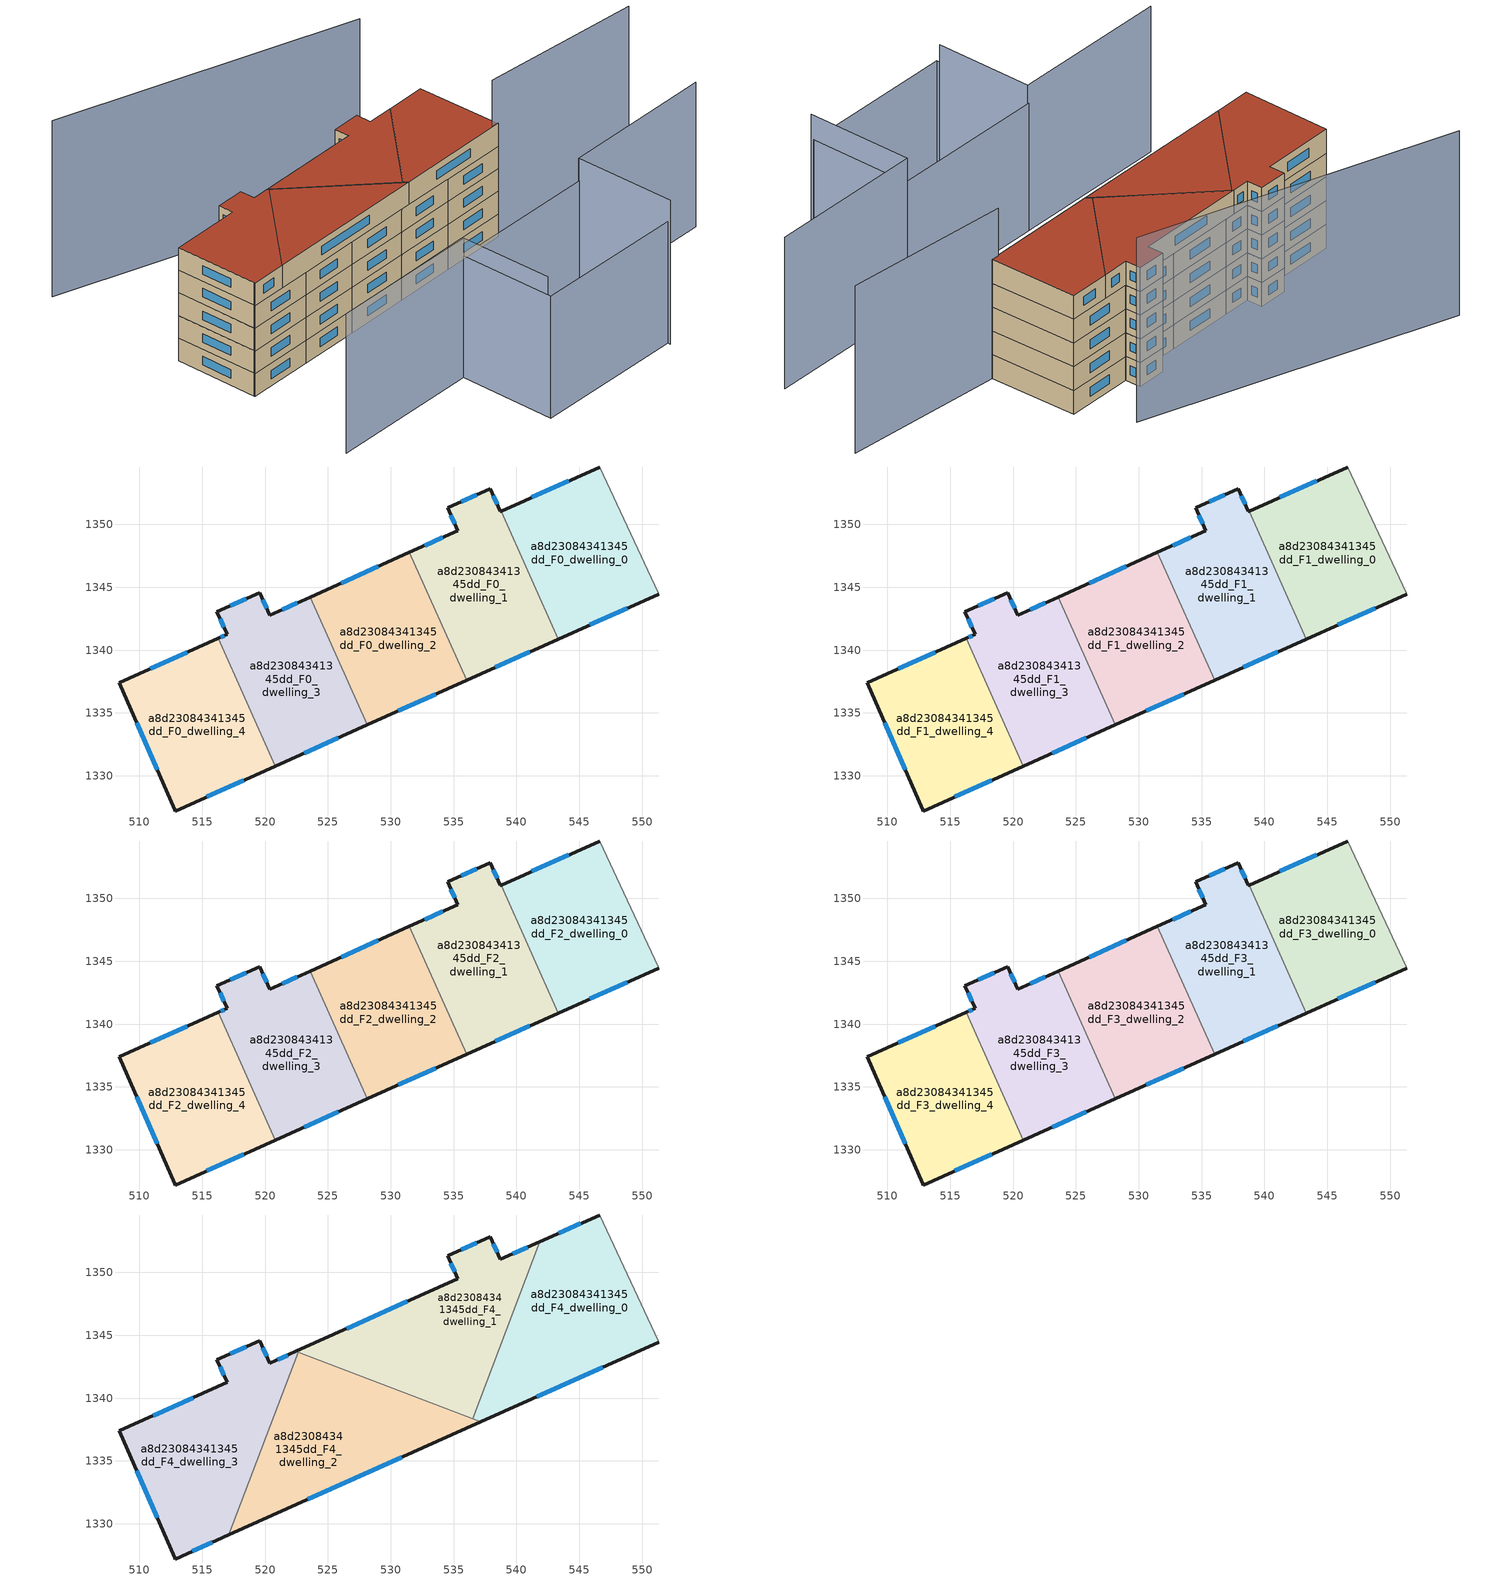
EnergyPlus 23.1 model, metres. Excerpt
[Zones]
a8d23084341345dd_F0_dwelling_0
 floor ground (EU_floor_Construction): 546.61,1354.57 551.27,1344.56 551.31,1344.46 543.35,1340.88 538.79,1351.06 z0
 wall outside (EU_wall_Construction): 546.61,1354.57 538.79,1351.06 / 543.35,1340.88 551.31,1344.46 z0:3
 wall adiabatic (EU_wall_Construction): 551.31,1344.46 551.27,1344.56 546.61,1354.57 z0:3
 wall to a8d23084341345dd_F0_dwelling_1 (EU_wall_Construction): 538.79,1351.06 543.35,1340.88 z0:3
 window (EU_Window_Construction): 544.16,1353.47 541.24,1352.16 / 545.85,1342 548.82,1343.34 z0.94:2.06
a8d23084341345dd_F0_dwelling_1
 floor ground (EU_floor_Construction): 538.79,1351.06 543.35,1340.88 536.05,1337.61 531.49,1347.78 535.34,1349.51 534.53,1351.31 537.93,1352.84 538.74,1351.04 z0
 wall outside (EU_wall_Construction): 538.79,1351.06 538.74,1351.04 537.93,1352.84 534.53,1351.31 535.34,1349.51 531.49,1347.78 / 536.05,1337.61 543.35,1340.88 z0:3
 wall to a8d23084341345dd_F0_dwelling_2 (EU_wall_Construction): 531.49,1347.78 536.05,1337.61 z0:3
 window (EU_Window_Construction): 534.79,1350.75 535.09,1350.07 / 536.86,1352.36 535.6,1351.79 / 538.48,1351.6 538.18,1352.28 / 538.34,1338.63 541.06,1339.86 / 534.14,1348.96 532.7,1348.32 z0.94:2.06
a8d23084341345dd_F0_dwelling_2
 floor ground (EU_floor_Construction): 531.49,1347.78 536.05,1337.61 528.14,1334.06 523.58,1344.22 z0
 wall outside (EU_wall_Construction): 528.14,1334.06 536.05,1337.61 / 531.49,1347.78 523.58,1344.22 z0:3
 wall to a8d23084341345dd_F0_dwelling_3 (EU_wall_Construction): 523.58,1344.22 528.14,1334.06 z0:3
 window (EU_Window_Construction): 530.62,1335.17 533.57,1336.5 / 529.01,1346.66 526.06,1345.34 z0.94:2.06
a8d23084341345dd_F0_dwelling_3
 floor ground (EU_floor_Construction): 523.58,1344.22 528.14,1334.06 520.83,1330.78 516.27,1340.93 516.98,1341.25 516.17,1343.05 519.56,1344.58 520.37,1342.78 z0
 wall outside (EU_wall_Construction): 523.58,1344.22 520.37,1342.78 519.56,1344.58 516.17,1343.05 516.98,1341.25 516.27,1340.93 / 520.83,1330.78 528.14,1334.06 z0:3
 wall to a8d23084341345dd_F0_dwelling_4 (EU_wall_Construction): 516.27,1340.93 520.83,1330.78 z0:3
 window (EU_Window_Construction): 516.42,1342.49 516.73,1341.82 / 518.5,1344.1 517.23,1343.53 / 520.12,1343.34 519.82,1344.02 / 522.58,1343.77 521.38,1343.23 / 523.12,1331.81 525.85,1333.03 / 516.76,1341.15 516.49,1341.03 z0.94:2.06
a8d23084341345dd_F0_dwelling_4
 floor ground (EU_floor_Construction): 516.27,1340.93 520.83,1330.78 512.85,1327.2 512.8,1327.3 508.42,1337.4 z0
 wall outside (EU_wall_Construction): 516.27,1340.93 508.42,1337.4 512.8,1327.3 512.85,1327.2 520.83,1330.78 z0:3
 window (EU_Window_Construction): 513.81,1339.83 510.88,1338.51 / 515.35,1328.32 518.33,1329.66 / 509.79,1334.23 511.43,1330.47 z0.94:2.06
a8d23084341345dd_F1_dwelling_0
 floor to a8d23084341345dd_F0_dwelling_0 (EU_floor_Construction): 546.61,1354.57 551.27,1344.56 551.31,1344.46 543.35,1340.88 538.79,1351.06 z3
 wall outside (EU_wall_Construction): 546.61,1354.57 538.79,1351.06 / 543.35,1340.88 551.31,1344.46 z3:6
 wall adiabatic (EU_wall_Construction): 551.31,1344.46 551.27,1344.56 546.61,1354.57 z3:6
 wall to a8d23084341345dd_F1_dwelling_1 (EU_wall_Construction): 538.79,1351.06 543.35,1340.88 z3:6
 window (EU_Window_Construction): 544.16,1353.47 541.24,1352.16 / 545.85,1342 548.82,1343.34 z3.94:5.06
a8d23084341345dd_F1_dwelling_1
 floor to a8d23084341345dd_F0_dwelling_1 (EU_floor_Construction): 538.79,1351.06 543.35,1340.88 536.05,1337.61 531.49,1347.78 535.34,1349.51 534.53,1351.31 537.93,1352.84 538.74,1351.04 z3
 wall outside (EU_wall_Construction): 538.79,1351.06 538.74,1351.04 537.93,1352.84 534.53,1351.31 535.34,1349.51 531.49,1347.78 / 536.05,1337.61 543.35,1340.88 z3:6
 wall to a8d23084341345dd_F1_dwelling_2 (EU_wall_Construction): 531.49,1347.78 536.05,1337.61 z3:6
 window (EU_Window_Construction): 534.79,1350.75 535.09,1350.07 / 536.86,1352.36 535.6,1351.79 / 538.48,1351.6 538.18,1352.28 / 538.34,1338.63 541.06,1339.86 / 534.14,1348.96 532.7,1348.32 z3.94:5.06
a8d23084341345dd_F1_dwelling_2
 floor to a8d23084341345dd_F0_dwelling_2 (EU_floor_Construction): 531.49,1347.78 536.05,1337.61 528.14,1334.06 523.58,1344.22 z3
 wall outside (EU_wall_Construction): 528.14,1334.06 536.05,1337.61 / 531.49,1347.78 523.58,1344.22 z3:6
 wall to a8d23084341345dd_F1_dwelling_3 (EU_wall_Construction): 523.58,1344.22 528.14,1334.06 z3:6
 window (EU_Window_Construction): 530.62,1335.17 533.57,1336.5 / 529.01,1346.66 526.06,1345.34 z3.94:5.06
a8d23084341345dd_F1_dwelling_3
 floor to a8d23084341345dd_F0_dwelling_3 (EU_floor_Construction): 523.58,1344.22 528.14,1334.06 520.83,1330.78 516.27,1340.93 516.98,1341.25 516.17,1343.05 519.56,1344.58 520.37,1342.78 z3
 wall outside (EU_wall_Construction): 523.58,1344.22 520.37,1342.78 519.56,1344.58 516.17,1343.05 516.98,1341.25 516.27,1340.93 / 520.83,1330.78 528.14,1334.06 z3:6
 wall to a8d23084341345dd_F1_dwelling_4 (EU_wall_Construction): 516.27,1340.93 520.83,1330.78 z3:6
 window (EU_Window_Construction): 516.42,1342.49 516.73,1341.82 / 518.5,1344.1 517.23,1343.53 / 520.12,1343.34 519.82,1344.02 / 522.58,1343.77 521.38,1343.23 / 523.12,1331.81 525.85,1333.03 / 516.76,1341.15 516.49,1341.03 z3.94:5.06
a8d23084341345dd_F1_dwelling_4
 floor to a8d23084341345dd_F0_dwelling_4 (EU_floor_Construction): 516.27,1340.93 520.83,1330.78 512.85,1327.2 512.8,1327.3 508.42,1337.4 z3
 wall outside (EU_wall_Construction): 516.27,1340.93 508.42,1337.4 512.8,1327.3 512.85,1327.2 520.83,1330.78 z3:6
 window (EU_Window_Construction): 513.81,1339.83 510.88,1338.51 / 515.35,1328.32 518.33,1329.66 / 509.79,1334.23 511.43,1330.47 z3.94:5.06
a8d23084341345dd_F2_dwelling_0
 floor to a8d23084341345dd_F1_dwelling_0 (EU_floor_Construction): 546.61,1354.57 551.27,1344.56 551.31,1344.46 543.35,1340.88 538.79,1351.06 z6
 wall outside (EU_wall_Construction): 546.61,1354.57 538.79,1351.06 / 543.35,1340.88 551.31,1344.46 z6:9
 wall adiabatic (EU_wall_Construction): 551.31,1344.46 551.27,1344.56 546.61,1354.57 z6:9
 wall to a8d23084341345dd_F2_dwelling_1 (EU_wall_Construction): 538.79,1351.06 543.35,1340.88 z6:9
 window (EU_Window_Construction): 544.16,1353.47 541.24,1352.16 / 545.85,1342 548.82,1343.34 z6.94:8.06
a8d23084341345dd_F2_dwelling_1
 floor to a8d23084341345dd_F1_dwelling_1 (EU_floor_Construction): 538.79,1351.06 543.35,1340.88 536.05,1337.61 531.49,1347.78 535.34,1349.51 534.53,1351.31 537.93,1352.84 538.74,1351.04 z6
 wall outside (EU_wall_Construction): 538.79,1351.06 538.74,1351.04 537.93,1352.84 534.53,1351.31 535.34,1349.51 531.49,1347.78 / 536.05,1337.61 543.35,1340.88 z6:9
 wall to a8d23084341345dd_F2_dwelling_2 (EU_wall_Construction): 531.49,1347.78 536.05,1337.61 z6:9
 window (EU_Window_Construction): 534.79,1350.75 535.09,1350.07 / 536.86,1352.36 535.6,1351.79 / 538.48,1351.6 538.18,1352.28 / 538.34,1338.63 541.06,1339.86 / 534.14,1348.96 532.7,1348.32 z6.94:8.06
a8d23084341345dd_F2_dwelling_2
 floor to a8d23084341345dd_F1_dwelling_2 (EU_floor_Construction): 531.49,1347.78 536.05,1337.61 528.14,1334.06 523.58,1344.22 z6
 wall outside (EU_wall_Construction): 528.14,1334.06 536.05,1337.61 / 531.49,1347.78 523.58,1344.22 z6:9
 wall to a8d23084341345dd_F2_dwelling_3 (EU_wall_Construction): 523.58,1344.22 528.14,1334.06 z6:9
 window (EU_Window_Construction): 530.62,1335.17 533.57,1336.5 / 529.01,1346.66 526.06,1345.34 z6.94:8.06
a8d23084341345dd_F2_dwelling_3
 floor to a8d23084341345dd_F1_dwelling_3 (EU_floor_Construction): 523.58,1344.22 528.14,1334.06 520.83,1330.78 516.27,1340.93 516.98,1341.25 516.17,1343.05 519.56,1344.58 520.37,1342.78 z6
 wall outside (EU_wall_Construction): 523.58,1344.22 520.37,1342.78 519.56,1344.58 516.17,1343.05 516.98,1341.25 516.27,1340.93 / 520.83,1330.78 528.14,1334.06 z6:9
 wall to a8d23084341345dd_F2_dwelling_4 (EU_wall_Construction): 516.27,1340.93 520.83,1330.78 z6:9
 window (EU_Window_Construction): 516.42,1342.49 516.73,1341.82 / 518.5,1344.1 517.23,1343.53 / 520.12,1343.34 519.82,1344.02 / 522.58,1343.77 521.38,1343.23 / 523.12,1331.81 525.85,1333.03 / 516.76,1341.15 516.49,1341.03 z6.94:8.06
a8d23084341345dd_F2_dwelling_4
 floor to a8d23084341345dd_F1_dwelling_4 (EU_floor_Construction): 516.27,1340.93 520.83,1330.78 512.85,1327.2 512.8,1327.3 508.42,1337.4 z6
 wall outside (EU_wall_Construction): 516.27,1340.93 508.42,1337.4 512.8,1327.3 512.85,1327.2 520.83,1330.78 z6:9
 window (EU_Window_Construction): 513.81,1339.83 510.88,1338.51 / 515.35,1328.32 518.33,1329.66 / 509.79,1334.23 511.43,1330.47 z6.94:8.06
a8d23084341345dd_F3_dwelling_0
 floor to a8d23084341345dd_F2_dwelling_0 (EU_floor_Construction): 546.61,1354.57 551.27,1344.56 551.31,1344.46 543.35,1340.88 538.79,1351.06 z9
 wall outside (EU_wall_Construction): 546.61,1354.57 538.79,1351.06 / 543.35,1340.88 551.31,1344.46 z9:12
 wall adiabatic (EU_wall_Construction): 551.31,1344.46 551.27,1344.56 546.61,1354.57 z9:12
 wall to a8d23084341345dd_F3_dwelling_1 (EU_wall_Construction): 538.79,1351.06 543.35,1340.88 z9:12
 window (EU_Window_Construction): 544.16,1353.47 541.24,1352.16 / 545.85,1342 548.82,1343.34 z9.94:11.06
a8d23084341345dd_F3_dwelling_1
 floor to a8d23084341345dd_F2_dwelling_1 (EU_floor_Construction): 538.79,1351.06 543.35,1340.88 536.05,1337.61 531.49,1347.78 535.34,1349.51 534.53,1351.31 537.93,1352.84 538.74,1351.04 z9
 wall outside (EU_wall_Construction): 538.79,1351.06 538.74,1351.04 537.93,1352.84 534.53,1351.31 535.34,1349.51 531.49,1347.78 / 536.05,1337.61 543.35,1340.88 z9:12
 wall to a8d23084341345dd_F3_dwelling_2 (EU_wall_Construction): 531.49,1347.78 536.05,1337.61 z9:12
 window (EU_Window_Construction): 534.79,1350.75 535.09,1350.07 / 536.86,1352.36 535.6,1351.79 / 538.48,1351.6 538.18,1352.28 / 538.34,1338.63 541.06,1339.86 / 534.14,1348.96 532.7,1348.32 z9.94:11.06
a8d23084341345dd_F3_dwelling_2
 floor to a8d23084341345dd_F2_dwelling_2 (EU_floor_Construction): 531.49,1347.78 536.05,1337.61 528.14,1334.06 523.58,1344.22 z9
 wall outside (EU_wall_Construction): 528.14,1334.06 536.05,1337.61 / 531.49,1347.78 523.58,1344.22 z9:12
 wall to a8d23084341345dd_F3_dwelling_3 (EU_wall_Construction): 523.58,1344.22 528.14,1334.06 z9:12
 window (EU_Window_Construction): 530.62,1335.17 533.57,1336.5 / 529.01,1346.66 526.06,1345.34 z9.94:11.06
a8d23084341345dd_F3_dwelling_3
 floor to a8d23084341345dd_F2_dwelling_3 (EU_floor_Construction): 523.58,1344.22 528.14,1334.06 520.83,1330.78 516.27,1340.93 516.98,1341.25 516.17,1343.05 519.56,1344.58 520.37,1342.78 z9
 wall outside (EU_wall_Construction): 523.58,1344.22 520.37,1342.78 519.56,1344.58 516.17,1343.05 516.98,1341.25 516.27,1340.93 / 520.83,1330.78 528.14,1334.06 z9:12
 wall to a8d23084341345dd_F3_dwelling_4 (EU_wall_Construction): 516.27,1340.93 520.83,1330.78 z9:12
 window (EU_Window_Construction): 516.42,1342.49 516.73,1341.82 / 518.5,1344.1 517.23,1343.53 / 520.12,1343.34 519.82,1344.02 / 522.58,1343.77 521.38,1343.23 / 523.12,1331.81 525.85,1333.03 / 516.76,1341.15 516.49,1341.03 z9.94:11.06
a8d23084341345dd_F3_dwelling_4
 floor to a8d23084341345dd_F2_dwelling_4 (EU_floor_Construction): 516.27,1340.93 520.83,1330.78 512.85,1327.2 512.8,1327.3 508.42,1337.4 z9
 wall outside (EU_wall_Construction): 516.27,1340.93 508.42,1337.4 512.8,1327.3 512.85,1327.2 520.83,1330.78 z9:12
 window (EU_Window_Construction): 513.81,1339.83 510.88,1338.51 / 515.35,1328.32 518.33,1329.66 / 509.79,1334.23 511.43,1330.47 z9.94:11.06
a8d23084341345dd_F4_dwelling_0
 floor to a8d23084341345dd_F3_dwelling_0 (EU_floor_Construction): 546.61,1354.57 551.27,1344.56 551.31,1344.46 543.35,1340.88 540.17,1347.97 541.88,1352.45 z12
 floor to a8d23084341345dd_F3_dwelling_1 (EU_floor_Construction): 540.17,1347.97 543.35,1340.88 537.18,1338.11 536.52,1338.36 z12
 wall outside (EU_wall_Construction): 537.18,1338.11 551.31,1344.46 / 546.61,1354.57 541.88,1352.45 z12:15
 wall adiabatic (EU_wall_Construction): 551.31,1344.46 551.27,1344.56 546.61,1354.57 z12:15
 wall to a8d23084341345dd_F4_dwelling_1 (EU_wall_Construction): 541.88,1352.45 536.52,1338.36 z12:15
 wall to a8d23084341345dd_F4_dwelling_2 (EU_wall_Construction): 536.52,1338.36 537.18,1338.11 z12:15
 window (EU_Window_Construction): 541.61,1340.1 546.88,1342.47 / 545.13,1353.91 543.36,1353.11 z12.94:14.06
 roof outside (EU_roof_Construction): 551.31,1344.46 551.27,1344.56 546.61,1354.57 541.88,1352.45 536.52,1338.36 537.18,1338.11 z15
a8d23084341345dd_F4_dwelling_1
 floor to a8d23084341345dd_F3_dwelling_1 (EU_floor_Construction): 537.93,1352.84 538.74,1351.04 538.79,1351.06 540.17,1347.97 536.52,1338.36 535.54,1338.73 531.49,1347.77 535.34,1349.51 534.53,1351.31 z12
 floor to a8d23084341345dd_F3_dwelling_0 (EU_floor_Construction): 541.88,1352.45 540.17,1347.97 538.79,1351.06 z12
 floor to a8d23084341345dd_F3_dwelling_2 (EU_floor_Construction): 531.49,1347.77 535.54,1338.74 524.09,1343.1 523.58,1344.22 z12
 floor to a8d23084341345dd_F3_dwelling_3 (EU_floor_Construction): 523.58,1344.22 524.09,1343.1 522.46,1343.72 z12
 wall outside (EU_wall_Construction): 541.88,1352.45 538.74,1351.04 537.93,1352.84 534.53,1351.31 535.34,1349.51 522.46,1343.72 z12:15
 wall to a8d23084341345dd_F4_dwelling_3 (EU_wall_Construction): 522.46,1343.72 522.65,1343.64 z12:15
 wall to a8d23084341345dd_F4_dwelling_2 (EU_wall_Construction): 522.65,1343.64 536.52,1338.36 z12:15
 window (EU_Window_Construction): 534.79,1350.75 535.09,1350.07 / 536.86,1352.36 535.6,1351.79 / 538.48,1351.6 538.18,1352.28 / 540.89,1352.01 539.72,1351.48 / 531.3,1347.69 526.5,1345.53 z12.94:14.06
 roof outside (EU_roof_Construction): 536.52,1338.36 541.88,1352.45 538.74,1351.04 537.93,1352.84 534.53,1351.31 535.34,1349.51 522.46,1343.72 z15
a8d23084341345dd_F4_dwelling_2
 floor to a8d23084341345dd_F3_dwelling_2 (EU_floor_Construction): 535.54,1338.74 536.05,1337.61 528.14,1334.06 524.09,1343.1 z12
 floor to a8d23084341345dd_F3_dwelling_3 (EU_floor_Construction): 524.09,1343.1 528.14,1334.06 520.83,1330.78 519.17,1334.48 522.65,1343.64 z12
 floor to a8d23084341345dd_F3_dwelling_1 (EU_floor_Construction): 537.18,1338.11 536.05,1337.61 535.54,1338.73 z12
 floor to a8d23084341345dd_F3_dwelling_4 (EU_floor_Construction): 519.17,1334.48 520.83,1330.78 517.13,1329.12 z12
 wall outside (EU_wall_Construction): 517.13,1329.12 537.18,1338.11 z12:15
 wall to a8d23084341345dd_F4_dwelling_3 (EU_wall_Construction): 522.65,1343.64 517.13,1329.12 z12:15
 window (EU_Window_Construction): 523.41,1331.94 530.89,1335.29 z12.94:14.06
 roof outside (EU_roof_Construction): 537.18,1338.11 522.65,1343.64 517.13,1329.12 z15
a8d23084341345dd_F4_dwelling_3
 floor to a8d23084341345dd_F3_dwelling_3 (EU_floor_Construction): 522.46,1343.72 522.65,1343.64 519.17,1334.48 516.27,1340.93 516.98,1341.25 516.17,1343.05 519.56,1344.58 520.37,1342.78 z12
 floor to a8d23084341345dd_F3_dwelling_4 (EU_floor_Construction): 516.27,1340.93 519.17,1334.48 517.13,1329.12 512.85,1327.2 512.8,1327.3 508.42,1337.4 z12
 wall outside (EU_wall_Construction): 522.46,1343.72 520.37,1342.78 519.56,1344.58 516.17,1343.05 516.98,1341.25 508.42,1337.4 512.8,1327.3 512.85,1327.2 517.13,1329.12 z12:15
 window (EU_Window_Construction): 516.42,1342.49 516.73,1341.82 / 518.5,1344.1 517.23,1343.53 / 520.12,1343.34 519.82,1344.02 / 521.8,1343.42 521.03,1343.07 / 514.19,1327.8 515.79,1328.52 / 509.79,1334.23 511.43,1330.47 / 514.3,1340.04 511.1,1338.61 z12.94:14.06
 roof outside (EU_roof_Construction): 517.13,1329.12 522.65,1343.64 522.46,1343.72 520.37,1342.78 519.56,1344.58 516.17,1343.05 516.98,1341.25 508.42,1337.4 512.8,1327.3 512.85,1327.2 z15
shading: 516.86,1312.44 535.33,1320.52 / 535.33,1320.52 540.22,1309.34 z0:18.4; 558.75,1316.83 540.34,1308.82 / 540.34,1308.82 535.24,1320.54 / 535.24,1320.54 553.65,1328.55 / 553.65,1328.55 558.75,1316.83 z0:16.1; 570.67,1351.11 550.44,1344.22 z0:21.1; 541.29,1358.88 501.57,1355.28 z0:23.3; 558.83,1316.42 553.48,1328.55 / 553.48,1328.55 571.86,1336.65 z0:19.1
[Building]
EU S2 Campaign: North Axis=0; Terrain=City; Solar Distribution=FullExterior
[Site:Location]
Vienna: Latitude=48; Longitude=16.5; Time Zone=1; Elevation=183
[SizingPeriod:WeatherFileDays]
AnnualSizingPeriod: Begin Month=1; Begin Day of Month=1; End Month=12; End Day of Month=31; Day of Week for Start Day=Monday; Use Weather File Daylight Saving Period=No; Use Weather File Rain and Snow Indicators=No
[MATERIAL]
EU_InternalMass_Material: Roughness=MediumRough; Thickness=0.1; Conductivity=1; Density=1800; Specific Heat=900; Thermal Absorptance=0.9; Solar Absorptance=0.7; Visible Absorptance=0.7
[MATERIAL:NOMASS] Roughness=MediumRough; Thermal Absorptance=0.9; Solar Absorptance=0.7; Visible Absorptance=0.7
Name | Thermal Resistance
EU_wall_NoMass | 0.914258
EU_roof_NoMass | 0.954009
EU_floor_NoMass | 1.09711
[WINDOWMATERIAL:SIMPLEGLAZINGSYSTEM]
EU_Window_SimpleGlazing: UFactor=2.09642; Solar Heat Gain Coefficient=0.65; Visible Transmittance=0.65
[CONSTRUCTION]
EU_wall_Construction: EU_wall_NoMass
EU_roof_Construction: EU_roof_NoMass
EU_floor_Construction: EU_floor_NoMass
EU_Window_Construction: EU_Window_SimpleGlazing
EU_InternalMass_Construction: EU_InternalMass_Material
[ZONE] Type=1; Multiplier=1; Ceiling Height=autocalculate; Floor Area=autocalculate; Part of Total Floor Area=Yes
Name | Volume
a8d23084341345dd_F0_dwelling_0; a8d23084341345dd_F1_dwelling_0; a8d23084341345dd_F2_dwelling_0; a8d23084341345dd_F3_dwelling_0 | 289.707
a8d23084341345dd_F4_dwelling_0 | 362.099
a8d23084341345dd_F0_dwelling_1; a8d23084341345dd_F1_dwelling_1; a8d23084341345dd_F2_dwelling_1; a8d23084341345dd_F3_dwelling_1 | 289.698
a8d23084341345dd_F4_dwelling_1 | 362.142
a8d23084341345dd_F0_dwelling_2; a8d23084341345dd_F1_dwelling_2; a8d23084341345dd_F2_dwelling_2; a8d23084341345dd_F3_dwelling_2 | 289.719
a8d23084341345dd_F4_dwelling_2 | 362.12
a8d23084341345dd_F0_dwelling_3; a8d23084341345dd_F1_dwelling_3; a8d23084341345dd_F2_dwelling_3; a8d23084341345dd_F3_dwelling_3 | 289.735
a8d23084341345dd_F4_dwelling_3 | 362.135
a8d23084341345dd_F0_dwelling_4; a8d23084341345dd_F1_dwelling_4; a8d23084341345dd_F2_dwelling_4; a8d23084341345dd_F3_dwelling_4 | 289.69
[INTERNALMASS] Construction=EU_InternalMass_Construction
Name | Zone or ZoneList | Surface Area
a8d23084341345dd_F0_dwelling_0_EU_InternalMass | a8d23084341345dd_F0_dwelling_0 | 96.5695
a8d23084341345dd_F0_dwelling_1_EU_InternalMass | a8d23084341345dd_F0_dwelling_1 | 96.5662
a8d23084341345dd_F0_dwelling_2_EU_InternalMass | a8d23084341345dd_F0_dwelling_2 | 96.5728
a8d23084341345dd_F0_dwelling_3_EU_InternalMass | a8d23084341345dd_F0_dwelling_3 | 96.5781
a8d23084341345dd_F0_dwelling_4_EU_InternalMass | a8d23084341345dd_F0_dwelling_4 | 96.5636
a8d23084341345dd_F1_dwelling_0_EU_InternalMass | a8d23084341345dd_F1_dwelling_0 | 96.5695
a8d23084341345dd_F1_dwelling_1_EU_InternalMass | a8d23084341345dd_F1_dwelling_1 | 96.5662
a8d23084341345dd_F1_dwelling_2_EU_InternalMass | a8d23084341345dd_F1_dwelling_2 | 96.5728
a8d23084341345dd_F1_dwelling_3_EU_InternalMass | a8d23084341345dd_F1_dwelling_3 | 96.5781
a8d23084341345dd_F1_dwelling_4_EU_InternalMass | a8d23084341345dd_F1_dwelling_4 | 96.5636
a8d23084341345dd_F2_dwelling_0_EU_InternalMass | a8d23084341345dd_F2_dwelling_0 | 96.5695
a8d23084341345dd_F2_dwelling_1_EU_InternalMass | a8d23084341345dd_F2_dwelling_1 | 96.5662
a8d23084341345dd_F2_dwelling_2_EU_InternalMass | a8d23084341345dd_F2_dwelling_2 | 96.5728
a8d23084341345dd_F2_dwelling_3_EU_InternalMass | a8d23084341345dd_F2_dwelling_3 | 96.5781
a8d23084341345dd_F2_dwelling_4_EU_InternalMass | a8d23084341345dd_F2_dwelling_4 | 96.5636
a8d23084341345dd_F3_dwelling_0_EU_InternalMass | a8d23084341345dd_F3_dwelling_0 | 96.5695
a8d23084341345dd_F3_dwelling_1_EU_InternalMass | a8d23084341345dd_F3_dwelling_1 | 96.5662
a8d23084341345dd_F3_dwelling_2_EU_InternalMass | a8d23084341345dd_F3_dwelling_2 | 96.5728
a8d23084341345dd_F3_dwelling_3_EU_InternalMass | a8d23084341345dd_F3_dwelling_3 | 96.5781
a8d23084341345dd_F3_dwelling_4_EU_InternalMass | a8d23084341345dd_F3_dwelling_4 | 96.5636
a8d23084341345dd_F4_dwelling_0_EU_InternalMass | a8d23084341345dd_F4_dwelling_0 | 120.701
a8d23084341345dd_F4_dwelling_1_EU_InternalMass | a8d23084341345dd_F4_dwelling_1 | 120.714
a8d23084341345dd_F4_dwelling_2_EU_InternalMass | a8d23084341345dd_F4_dwelling_2 | 120.712
a8d23084341345dd_F4_dwelling_3_EU_InternalMass | a8d23084341345dd_F4_dwelling_3 | 120.713
[OTHEREQUIPMENT] Fuel Type=Electricity; Design Level Calculation Method=Watts/Area; Power per Zone Floor Area=1; Fraction Latent=0; Fraction Radiant=0; Fraction Lost=0; Carbon Dioxide Generation Rate=0; EndUse Subcategory=EU_Step8_InternalGains
Name | Zone or ZoneList or Space or SpaceList | Schedule
EU_Step8_InternalGain_a8d23084341345dd_F0_dwelling_0_f000 | a8d23084341345dd_F0_dwelling_0 | EU_Step8_GainSchedule_a8d23084341345dd_F0_dwelling_0_f000
EU_Step8_InternalGain_a8d23084341345dd_F0_dwelling_1_f000 | a8d23084341345dd_F0_dwelling_1 | EU_Step8_GainSchedule_a8d23084341345dd_F0_dwelling_1_f000
EU_Step8_InternalGain_a8d23084341345dd_F0_dwelling_2_f000 | a8d23084341345dd_F0_dwelling_2 | EU_Step8_GainSchedule_a8d23084341345dd_F0_dwelling_2_f000
EU_Step8_InternalGain_a8d23084341345dd_F0_dwelling_3_f000 | a8d23084341345dd_F0_dwelling_3 | EU_Step8_GainSchedule_a8d23084341345dd_F0_dwelling_3_f000
EU_Step8_InternalGain_a8d23084341345dd_F0_dwelling_4_f000 | a8d23084341345dd_F0_dwelling_4 | EU_Step8_GainSchedule_a8d23084341345dd_F0_dwelling_4_f000
EU_Step8_InternalGain_a8d23084341345dd_F1_dwelling_0_f000 | a8d23084341345dd_F1_dwelling_0 | EU_Step8_GainSchedule_a8d23084341345dd_F1_dwelling_0_f000
EU_Step8_InternalGain_a8d23084341345dd_F1_dwelling_1_f000 | a8d23084341345dd_F1_dwelling_1 | EU_Step8_GainSchedule_a8d23084341345dd_F1_dwelling_1_f000
EU_Step8_InternalGain_a8d23084341345dd_F1_dwelling_2_f000 | a8d23084341345dd_F1_dwelling_2 | EU_Step8_GainSchedule_a8d23084341345dd_F1_dwelling_2_f000
EU_Step8_InternalGain_a8d23084341345dd_F1_dwelling_3_f000 | a8d23084341345dd_F1_dwelling_3 | EU_Step8_GainSchedule_a8d23084341345dd_F1_dwelling_3_f000
EU_Step8_InternalGain_a8d23084341345dd_F1_dwelling_4_f000 | a8d23084341345dd_F1_dwelling_4 | EU_Step8_GainSchedule_a8d23084341345dd_F1_dwelling_4_f000
EU_Step8_InternalGain_a8d23084341345dd_F2_dwelling_0_f000 | a8d23084341345dd_F2_dwelling_0 | EU_Step8_GainSchedule_a8d23084341345dd_F2_dwelling_0_f000
EU_Step8_InternalGain_a8d23084341345dd_F2_dwelling_1_f000 | a8d23084341345dd_F2_dwelling_1 | EU_Step8_GainSchedule_a8d23084341345dd_F2_dwelling_1_f000
EU_Step8_InternalGain_a8d23084341345dd_F2_dwelling_2_f000 | a8d23084341345dd_F2_dwelling_2 | EU_Step8_GainSchedule_a8d23084341345dd_F2_dwelling_2_f000
EU_Step8_InternalGain_a8d23084341345dd_F2_dwelling_3_f000 | a8d23084341345dd_F2_dwelling_3 | EU_Step8_GainSchedule_a8d23084341345dd_F2_dwelling_3_f000
EU_Step8_InternalGain_a8d23084341345dd_F2_dwelling_4_f000 | a8d23084341345dd_F2_dwelling_4 | EU_Step8_GainSchedule_a8d23084341345dd_F2_dwelling_4_f000
EU_Step8_InternalGain_a8d23084341345dd_F3_dwelling_0_f000 | a8d23084341345dd_F3_dwelling_0 | EU_Step8_GainSchedule_a8d23084341345dd_F3_dwelling_0_f000
EU_Step8_InternalGain_a8d23084341345dd_F3_dwelling_1_f000 | a8d23084341345dd_F3_dwelling_1 | EU_Step8_GainSchedule_a8d23084341345dd_F3_dwelling_1_f000
EU_Step8_InternalGain_a8d23084341345dd_F3_dwelling_2_f000 | a8d23084341345dd_F3_dwelling_2 | EU_Step8_GainSchedule_a8d23084341345dd_F3_dwelling_2_f000
EU_Step8_InternalGain_a8d23084341345dd_F3_dwelling_3_f000 | a8d23084341345dd_F3_dwelling_3 | EU_Step8_GainSchedule_a8d23084341345dd_F3_dwelling_3_f000
EU_Step8_InternalGain_a8d23084341345dd_F3_dwelling_4_f000 | a8d23084341345dd_F3_dwelling_4 | EU_Step8_GainSchedule_a8d23084341345dd_F3_dwelling_4_f000
EU_Step8_InternalGain_a8d23084341345dd_F4_dwelling_0_f000 | a8d23084341345dd_F4_dwelling_0 | EU_Step8_GainSchedule_a8d23084341345dd_F4_dwelling_0_f000
EU_Step8_InternalGain_a8d23084341345dd_F4_dwelling_1_f000 | a8d23084341345dd_F4_dwelling_1 | EU_Step8_GainSchedule_a8d23084341345dd_F4_dwelling_1_f000
EU_Step8_InternalGain_a8d23084341345dd_F4_dwelling_2_f000 | a8d23084341345dd_F4_dwelling_2 | EU_Step8_GainSchedule_a8d23084341345dd_F4_dwelling_2_f000
EU_Step8_InternalGain_a8d23084341345dd_F4_dwelling_3_f000 | a8d23084341345dd_F4_dwelling_3 | EU_Step8_GainSchedule_a8d23084341345dd_F4_dwelling_3_f000
[ZONEVENTILATION:DESIGNFLOWRATE] Schedule=EU_AlwaysOn; Design Flow Rate Calculation Method=AirChanges/Hour; Air Changes per Hour=0.546891; Ventilation Type=Natural; Fan Pressure Rise=0; Fan Total Efficiency=1; Constant Term Coefficient=1; Temperature Term Coefficient=0; Velocity Term Coefficient=0; Velocity Squared Term Coefficient=0; Minimum Indoor Temperature=-100; Maximum Indoor Temperature=100; Delta Temperature=-100; Minimum Outdoor Temperature=-100; Maximum Outdoor Temperature=100; Maximum Wind Speed=40
Name | Zone or ZoneList or Space or SpaceList
EU_ConstantAir_a8d23084341345dd_F0_dwelling_0 | a8d23084341345dd_F0_dwelling_0
EU_ConstantAir_a8d23084341345dd_F0_dwelling_1 | a8d23084341345dd_F0_dwelling_1
EU_ConstantAir_a8d23084341345dd_F0_dwelling_2 | a8d23084341345dd_F0_dwelling_2
EU_ConstantAir_a8d23084341345dd_F0_dwelling_3 | a8d23084341345dd_F0_dwelling_3
EU_ConstantAir_a8d23084341345dd_F0_dwelling_4 | a8d23084341345dd_F0_dwelling_4
EU_ConstantAir_a8d23084341345dd_F1_dwelling_0 | a8d23084341345dd_F1_dwelling_0
EU_ConstantAir_a8d23084341345dd_F1_dwelling_1 | a8d23084341345dd_F1_dwelling_1
EU_ConstantAir_a8d23084341345dd_F1_dwelling_2 | a8d23084341345dd_F1_dwelling_2
EU_ConstantAir_a8d23084341345dd_F1_dwelling_3 | a8d23084341345dd_F1_dwelling_3
EU_ConstantAir_a8d23084341345dd_F1_dwelling_4 | a8d23084341345dd_F1_dwelling_4
EU_ConstantAir_a8d23084341345dd_F2_dwelling_0 | a8d23084341345dd_F2_dwelling_0
EU_ConstantAir_a8d23084341345dd_F2_dwelling_1 | a8d23084341345dd_F2_dwelling_1
EU_ConstantAir_a8d23084341345dd_F2_dwelling_2 | a8d23084341345dd_F2_dwelling_2
EU_ConstantAir_a8d23084341345dd_F2_dwelling_3 | a8d23084341345dd_F2_dwelling_3
EU_ConstantAir_a8d23084341345dd_F2_dwelling_4 | a8d23084341345dd_F2_dwelling_4
EU_ConstantAir_a8d23084341345dd_F3_dwelling_0 | a8d23084341345dd_F3_dwelling_0
EU_ConstantAir_a8d23084341345dd_F3_dwelling_1 | a8d23084341345dd_F3_dwelling_1
EU_ConstantAir_a8d23084341345dd_F3_dwelling_2 | a8d23084341345dd_F3_dwelling_2
EU_ConstantAir_a8d23084341345dd_F3_dwelling_3 | a8d23084341345dd_F3_dwelling_3
EU_ConstantAir_a8d23084341345dd_F3_dwelling_4 | a8d23084341345dd_F3_dwelling_4
EU_ConstantAir_a8d23084341345dd_F4_dwelling_0 | a8d23084341345dd_F4_dwelling_0
EU_ConstantAir_a8d23084341345dd_F4_dwelling_1 | a8d23084341345dd_F4_dwelling_1
EU_ConstantAir_a8d23084341345dd_F4_dwelling_2 | a8d23084341345dd_F4_dwelling_2
EU_ConstantAir_a8d23084341345dd_F4_dwelling_3 | a8d23084341345dd_F4_dwelling_3
[HVACTEMPLATE:THERMOSTAT] Constant Heating Setpoint=20; Constant Cooling Setpoint=50
EU_HeatOnly_a8d23084341345dd_F0_dwelling_0; EU_HeatOnly_a8d23084341345dd_F0_dwelling_1; EU_HeatOnly_a8d23084341345dd_F0_dwelling_2; EU_HeatOnly_a8d23084341345dd_F0_dwelling_3; EU_HeatOnly_a8d23084341345dd_F0_dwelling_4; EU_HeatOnly_a8d23084341345dd_F1_dwelling_0; EU_HeatOnly_a8d23084341345dd_F1_dwelling_1; EU_HeatOnly_a8d23084341345dd_F1_dwelling_2; EU_HeatOnly_a8d23084341345dd_F1_dwelling_3; EU_HeatOnly_a8d23084341345dd_F1_dwelling_4; EU_HeatOnly_a8d23084341345dd_F2_dwelling_0; EU_HeatOnly_a8d23084341345dd_F2_dwelling_1; EU_HeatOnly_a8d23084341345dd_F2_dwelling_2; EU_HeatOnly_a8d23084341345dd_F2_dwelling_3; EU_HeatOnly_a8d23084341345dd_F2_dwelling_4; EU_HeatOnly_a8d23084341345dd_F3_dwelling_0; EU_HeatOnly_a8d23084341345dd_F3_dwelling_1; EU_HeatOnly_a8d23084341345dd_F3_dwelling_2; EU_HeatOnly_a8d23084341345dd_F3_dwelling_3; EU_HeatOnly_a8d23084341345dd_F3_dwelling_4; EU_HeatOnly_a8d23084341345dd_F4_dwelling_0; EU_HeatOnly_a8d23084341345dd_F4_dwelling_1; EU_HeatOnly_a8d23084341345dd_F4_dwelling_2; EU_HeatOnly_a8d23084341345dd_F4_dwelling_3
[HVACTEMPLATE:ZONE:IDEALLOADSAIRSYSTEM] System Availability Schedule=EU_AlwaysOn; Maximum Heating Supply Air Temperature=50; Minimum Cooling Supply Air Temperature=13; Maximum Heating Supply Air Humidity Ratio=0.0156; Minimum Cooling Supply Air Humidity Ratio=0.0077; Heating Limit=NoLimit; Cooling Limit=NoLimit; Heating Availability Schedule=EU_AlwaysOn; Cooling Availability Schedule=EU_CoolingOff; Dehumidification Control Type=ConstantSensibleHeatRatio; Cooling Sensible Heat Ratio=0.7; Dehumidification Setpoint=60; Humidification Control Type=None; Humidification Setpoint=30; Outdoor Air Method=None; Outdoor Air Flow Rate per Person=0.00944; Outdoor Air Flow Rate per Zone Floor Area=0; Outdoor Air Flow Rate per Zone=0; Demand Controlled Ventilation Type=None; Outdoor Air Economizer Type=NoEconomizer; Heat Recovery Type=None; Sensible Heat Recovery Effectiveness=0.7; Latent Heat Recovery Effectiveness=0.65
Name | Template Thermostat
a8d23084341345dd_F0_dwelling_0 | EU_HeatOnly_a8d23084341345dd_F0_dwelling_0
a8d23084341345dd_F0_dwelling_1 | EU_HeatOnly_a8d23084341345dd_F0_dwelling_1
a8d23084341345dd_F0_dwelling_2 | EU_HeatOnly_a8d23084341345dd_F0_dwelling_2
a8d23084341345dd_F0_dwelling_3 | EU_HeatOnly_a8d23084341345dd_F0_dwelling_3
a8d23084341345dd_F0_dwelling_4 | EU_HeatOnly_a8d23084341345dd_F0_dwelling_4
a8d23084341345dd_F1_dwelling_0 | EU_HeatOnly_a8d23084341345dd_F1_dwelling_0
a8d23084341345dd_F1_dwelling_1 | EU_HeatOnly_a8d23084341345dd_F1_dwelling_1
a8d23084341345dd_F1_dwelling_2 | EU_HeatOnly_a8d23084341345dd_F1_dwelling_2
a8d23084341345dd_F1_dwelling_3 | EU_HeatOnly_a8d23084341345dd_F1_dwelling_3
a8d23084341345dd_F1_dwelling_4 | EU_HeatOnly_a8d23084341345dd_F1_dwelling_4
a8d23084341345dd_F2_dwelling_0 | EU_HeatOnly_a8d23084341345dd_F2_dwelling_0
a8d23084341345dd_F2_dwelling_1 | EU_HeatOnly_a8d23084341345dd_F2_dwelling_1
a8d23084341345dd_F2_dwelling_2 | EU_HeatOnly_a8d23084341345dd_F2_dwelling_2
a8d23084341345dd_F2_dwelling_3 | EU_HeatOnly_a8d23084341345dd_F2_dwelling_3
a8d23084341345dd_F2_dwelling_4 | EU_HeatOnly_a8d23084341345dd_F2_dwelling_4
a8d23084341345dd_F3_dwelling_0 | EU_HeatOnly_a8d23084341345dd_F3_dwelling_0
a8d23084341345dd_F3_dwelling_1 | EU_HeatOnly_a8d23084341345dd_F3_dwelling_1
a8d23084341345dd_F3_dwelling_2 | EU_HeatOnly_a8d23084341345dd_F3_dwelling_2
a8d23084341345dd_F3_dwelling_3 | EU_HeatOnly_a8d23084341345dd_F3_dwelling_3
a8d23084341345dd_F3_dwelling_4 | EU_HeatOnly_a8d23084341345dd_F3_dwelling_4
a8d23084341345dd_F4_dwelling_0 | EU_HeatOnly_a8d23084341345dd_F4_dwelling_0
a8d23084341345dd_F4_dwelling_1 | EU_HeatOnly_a8d23084341345dd_F4_dwelling_1
a8d23084341345dd_F4_dwelling_2 | EU_HeatOnly_a8d23084341345dd_F4_dwelling_2
a8d23084341345dd_F4_dwelling_3 | EU_HeatOnly_a8d23084341345dd_F4_dwelling_3
[SIZING:ZONE] Zone Cooling Design Supply Air Temperature Input Method=SupplyAirTemperature; Zone Cooling Design Supply Air Temperature=13; Zone Heating Design Supply Air Temperature Input Method=SupplyAirTemperature; Zone Heating Design Supply Air Temperature=50; Zone Cooling Design Supply Air Humidity Ratio=0.008; Zone Heating Design Supply Air Humidity Ratio=0.008; Cooling Design Air Flow Method=DesignDay; Cooling Design Air Flow Rate=0; Cooling Minimum Air Flow per Zone Floor Area=0.000762; Cooling Minimum Air Flow=0; Cooling Minimum Air Flow Fraction=0.2; Heating Design Air Flow Method=DesignDay; Heating Design Air Flow Rate=0; Heating Maximum Air Flow per Zone Floor Area=0.002032; Heating Maximum Air Flow=0.141576; Heating Maximum Air Flow Fraction=0.3; Account for Dedicated Outdoor Air System=No; Dedicated Outdoor Air System Control Strategy=NeutralSupplyAir; Dedicated Outdoor Air Low Setpoint Temperature for Design=autosize; Dedicated Outdoor Air High Setpoint Temperature for Design=autosize; Zone Load Sizing Method=Sensible Load Only No Latent Load; Zone Latent Cooling Design Supply Air Humidity Ratio Input Method=HumidityRatioDifference; Zone Cooling Design Supply Air Humidity Ratio Difference=0.005; Zone Latent Heating Design Supply Air Humidity Ratio Input Method=HumidityRatioDifference; Zone Humidification Design Supply Air Humidity Ratio Difference=0.005
a8d23084341345dd_F0_dwelling_0; a8d23084341345dd_F0_dwelling_1; a8d23084341345dd_F0_dwelling_2; a8d23084341345dd_F0_dwelling_3; a8d23084341345dd_F0_dwelling_4; a8d23084341345dd_F1_dwelling_0; a8d23084341345dd_F1_dwelling_1; a8d23084341345dd_F1_dwelling_2; a8d23084341345dd_F1_dwelling_3; a8d23084341345dd_F1_dwelling_4; a8d23084341345dd_F2_dwelling_0; a8d23084341345dd_F2_dwelling_1; a8d23084341345dd_F2_dwelling_2; a8d23084341345dd_F2_dwelling_3; a8d23084341345dd_F2_dwelling_4; a8d23084341345dd_F3_dwelling_0; a8d23084341345dd_F3_dwelling_1; a8d23084341345dd_F3_dwelling_2; a8d23084341345dd_F3_dwelling_3; a8d23084341345dd_F3_dwelling_4; a8d23084341345dd_F4_dwelling_0; a8d23084341345dd_F4_dwelling_1; a8d23084341345dd_F4_dwelling_2; a8d23084341345dd_F4_dwelling_3
[SCHEDULE:CONSTANT]
Name | Hourly Value
EU_AlwaysOn | 1
EU_CoolingOff | 0
[SCHEDULE:FILE] Column Number=1; Rows to Skip at Top=0; Number of Hours of Data=8760; Column Separator=Comma; Interpolate to Timestep=No; Minutes per Item=60; Adjust Schedule for Daylight Savings=Yes
Name | File
EU_Step8_GainSchedule_a8d23084341345dd_F0_dwelling_0_f000 | ../../schedules/a8d23084341345dd/a8d23084341345dd_F0_dwelling_0_f000_gain.csv
EU_Step8_GainSchedule_a8d23084341345dd_F0_dwelling_1_f000 | ../../schedules/a8d23084341345dd/a8d23084341345dd_F0_dwelling_1_f000_gain.csv
EU_Step8_GainSchedule_a8d23084341345dd_F0_dwelling_2_f000 | ../../schedules/a8d23084341345dd/a8d23084341345dd_F0_dwelling_2_f000_gain.csv
EU_Step8_GainSchedule_a8d23084341345dd_F0_dwelling_3_f000 | ../../schedules/a8d23084341345dd/a8d23084341345dd_F0_dwelling_3_f000_gain.csv
EU_Step8_GainSchedule_a8d23084341345dd_F0_dwelling_4_f000 | ../../schedules/a8d23084341345dd/a8d23084341345dd_F0_dwelling_4_f000_gain.csv
EU_Step8_GainSchedule_a8d23084341345dd_F1_dwelling_0_f000 | ../../schedules/a8d23084341345dd/a8d23084341345dd_F1_dwelling_0_f000_gain.csv
EU_Step8_GainSchedule_a8d23084341345dd_F1_dwelling_1_f000 | ../../schedules/a8d23084341345dd/a8d23084341345dd_F1_dwelling_1_f000_gain.csv
EU_Step8_GainSchedule_a8d23084341345dd_F1_dwelling_2_f000 | ../../schedules/a8d23084341345dd/a8d23084341345dd_F1_dwelling_2_f000_gain.csv
EU_Step8_GainSchedule_a8d23084341345dd_F1_dwelling_3_f000 | ../../schedules/a8d23084341345dd/a8d23084341345dd_F1_dwelling_3_f000_gain.csv
EU_Step8_GainSchedule_a8d23084341345dd_F1_dwelling_4_f000 | ../../schedules/a8d23084341345dd/a8d23084341345dd_F1_dwelling_4_f000_gain.csv
EU_Step8_GainSchedule_a8d23084341345dd_F2_dwelling_0_f000 | ../../schedules/a8d23084341345dd/a8d23084341345dd_F2_dwelling_0_f000_gain.csv
EU_Step8_GainSchedule_a8d23084341345dd_F2_dwelling_1_f000 | ../../schedules/a8d23084341345dd/a8d23084341345dd_F2_dwelling_1_f000_gain.csv
EU_Step8_GainSchedule_a8d23084341345dd_F2_dwelling_2_f000 | ../../schedules/a8d23084341345dd/a8d23084341345dd_F2_dwelling_2_f000_gain.csv
EU_Step8_GainSchedule_a8d23084341345dd_F2_dwelling_3_f000 | ../../schedules/a8d23084341345dd/a8d23084341345dd_F2_dwelling_3_f000_gain.csv
EU_Step8_GainSchedule_a8d23084341345dd_F2_dwelling_4_f000 | ../../schedules/a8d23084341345dd/a8d23084341345dd_F2_dwelling_4_f000_gain.csv
EU_Step8_GainSchedule_a8d23084341345dd_F3_dwelling_0_f000 | ../../schedules/a8d23084341345dd/a8d23084341345dd_F3_dwelling_0_f000_gain.csv
EU_Step8_GainSchedule_a8d23084341345dd_F3_dwelling_1_f000 | ../../schedules/a8d23084341345dd/a8d23084341345dd_F3_dwelling_1_f000_gain.csv
EU_Step8_GainSchedule_a8d23084341345dd_F3_dwelling_2_f000 | ../../schedules/a8d23084341345dd/a8d23084341345dd_F3_dwelling_2_f000_gain.csv
EU_Step8_GainSchedule_a8d23084341345dd_F3_dwelling_3_f000 | ../../schedules/a8d23084341345dd/a8d23084341345dd_F3_dwelling_3_f000_gain.csv
EU_Step8_GainSchedule_a8d23084341345dd_F3_dwelling_4_f000 | ../../schedules/a8d23084341345dd/a8d23084341345dd_F3_dwelling_4_f000_gain.csv
EU_Step8_GainSchedule_a8d23084341345dd_F4_dwelling_0_f000 | ../../schedules/a8d23084341345dd/a8d23084341345dd_F4_dwelling_0_f000_gain.csv
EU_Step8_GainSchedule_a8d23084341345dd_F4_dwelling_1_f000 | ../../schedules/a8d23084341345dd/a8d23084341345dd_F4_dwelling_1_f000_gain.csv
EU_Step8_GainSchedule_a8d23084341345dd_F4_dwelling_2_f000 | ../../schedules/a8d23084341345dd/a8d23084341345dd_F4_dwelling_2_f000_gain.csv
EU_Step8_GainSchedule_a8d23084341345dd_F4_dwelling_3_f000 | ../../schedules/a8d23084341345dd/a8d23084341345dd_F4_dwelling_3_f000_gain.csv
